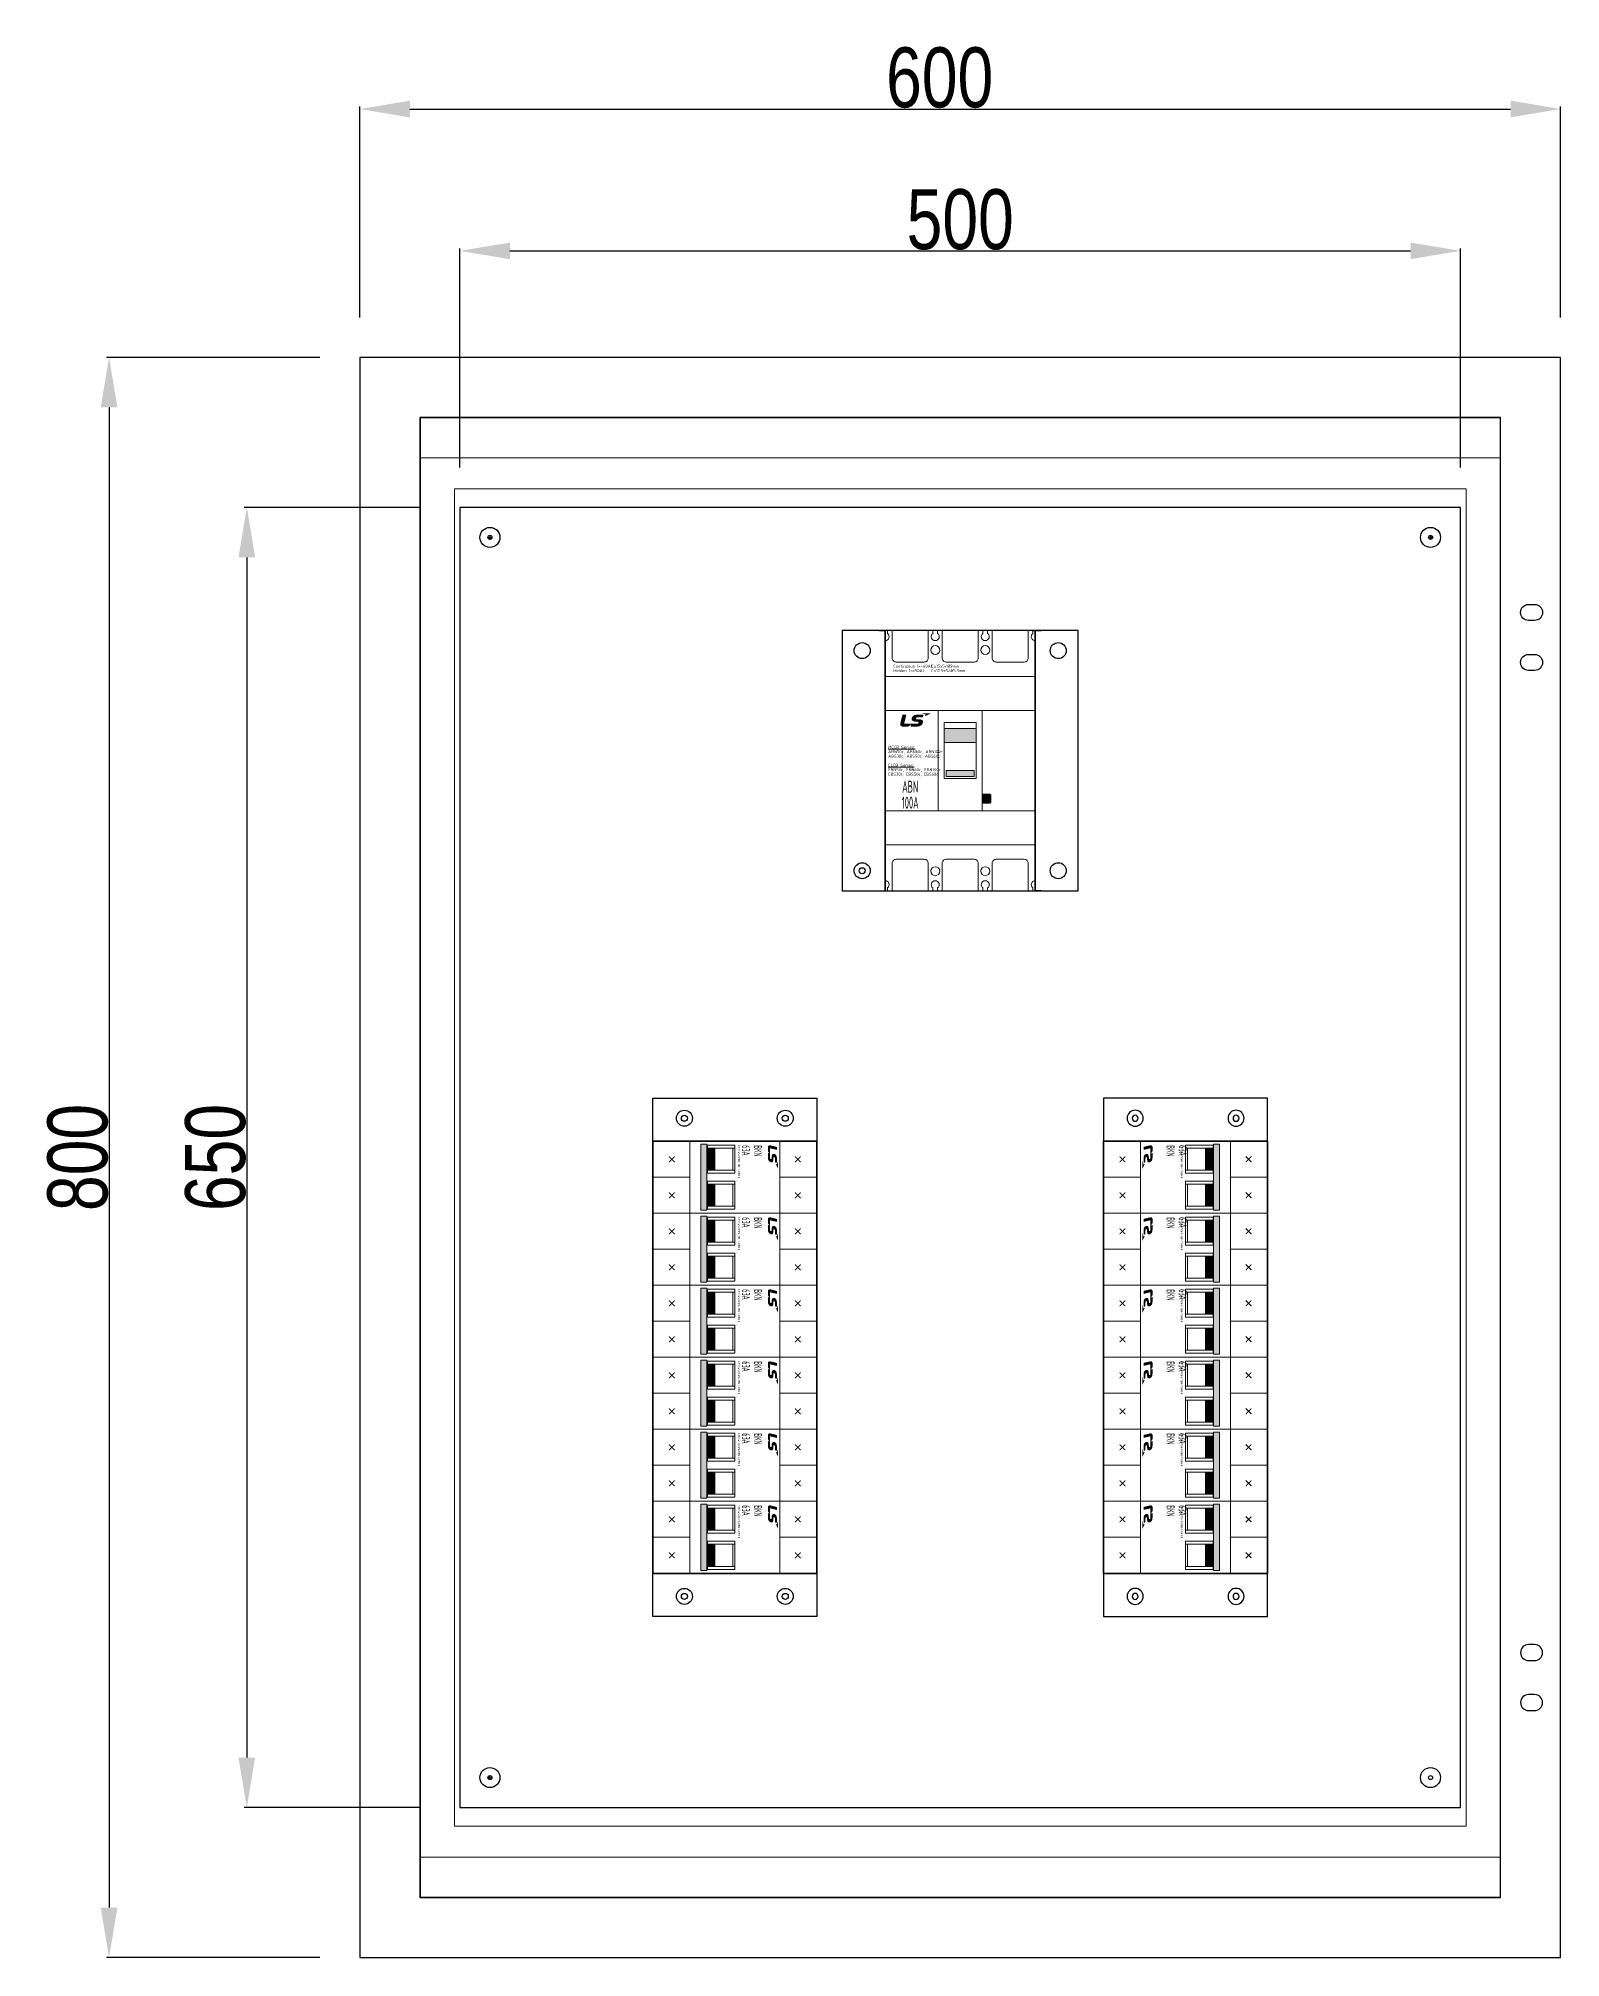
# Model space of a CAD drawing. Header units: inches. Extents: x 21 to 136330, y 8 to 58290.
# Drawn here: x 115717 to 116478, y 24702 to 25662 of the extents above; entities that cross this region are included whole.
import ezdxf
from ezdxf.enums import TextEntityAlignment as Align

# ---------------------------------------------------------------- set-up
doc = ezdxf.new("R2010")
doc.units = ezdxf.units.IN
doc.header["$MEASUREMENT"] = 0
doc.linetypes.add('CENTER', pattern=[50.8, 31.75, -6.35, 6.35, -6.35])
doc.layers.add('@.0.DM. KÍCH THƯỚC', color=8, linetype='Continuous', transparency=0.2)
doc.layers.add('@.0.DM. KÍCH THƯỚC @ 1', color=8, linetype='Continuous', transparency=0.2)
for name, color, linetype in [('@.0.DM. NÉT CHÍNH', 7, 'Continuous'), ('@.DM. NÉT CẮT', 2, 'Continuous'), ('@.DM. NÉT TRỤC', 1, 'CENTER')]:
    doc.layers.add(name, color=color, linetype=linetype)
doc.layers.add('@.0.DM. NÉT KHUẤT', color=199, linetype='Continuous', lineweight=5, transparency=0.2)
doc.layers.add('hw_Text', color=7, linetype='Continuous', lineweight=13)
doc.styles.add('roman', font='roman.shx', dxfattribs={"width": 0.8})
doc.styles.add('WD_IEC', font='isocp2.shx')
doc.dimstyles.new('Kích thước Duy Mạnh', dxfattribs={"dimtxt": 30, "dimasz": 25, "dimexe": 1.25, "dimexo": 20, "dimtad": 1, "dimdec": 1, "dimtxsty": 'roman', "dimcen": 2.5, "dimclrd": 8, "dimclre": 8, "dimclrt": 2, "dimadec": 0, "dimazin": 0, "dimtfac": 1, "dimtdec": 1, "dimtix": 1, "dimtmove": 0, "dimatfit": 3, "dimfxl": 1, "dimtfillclr": 1, "dimarcsym": 0})

# ---------------------------------------------------------------- blocks, each defined once
blk = doc.blocks.new('*D1784')
at = {"layer": '@.0.DM. KÍCH THƯỚC', "color": 8, "lineweight": -2, "transparency": 16777216}
for p, q in [((115877.76, 25522.16), (115877.76, 25627.56)), ((116477.76, 25522.16), (116477.76, 25627.56))]:
    blk.add_line(p, q, dxfattribs=at)
at = {"layer": '@.0.DM. KÍCH THƯỚC', "lineweight": -2, "transparency": 16777216}
blk.add_line((115902.76, 25626.31), (116452.76, 25626.31), dxfattribs=at)
at = {"layer": '@.0.DM. KÍCH THƯỚC', "transparency": 16777216}
for points in [[(115902.76, 25630.48), (115902.76, 25622.14), (115877.76, 25626.31)], [(116452.76, 25630.48), (116452.76, 25622.14), (116477.76, 25626.31)]]:
    blk.add_solid(points, dxfattribs=at)
at = {"layer": 'Defpoints', "color": 0, "transparency": 16777216}
for p in [(116477.76, 25626.31), (115877.76, 25502.16), (116477.76, 25502.16)]:
    blk.add_point(p, dxfattribs=at)
at = {"layer": '@.0.DM. KÍCH THƯỚC', "color": 2, "transparency": 16777216, "insert": (116167.49, 25641.93), "char_height": 30, "attachment_point": 5, "style": 'roman'}
blk.add_mtext('600', dxfattribs=at)
blk = doc.blocks.new('*D1785')
at = {"layer": '@.0.DM. KÍCH THƯỚC', "color": 8, "lineweight": -2, "transparency": 16777216}
for p, q in [((115857.76, 25502.16), (115751.2, 25502.16)), ((115857.76, 24702.16), (115751.2, 24702.16))]:
    blk.add_line(p, q, dxfattribs=at)
at = {"layer": '@.0.DM. KÍCH THƯỚC', "lineweight": -2, "transparency": 16777216}
blk.add_line((115752.45, 25477.16), (115752.45, 24727.16), dxfattribs=at)
at = {"layer": '@.0.DM. KÍCH THƯỚC', "transparency": 16777216}
for points in [[(115748.28, 25477.16), (115756.61, 25477.16), (115752.45, 25502.16)], [(115748.28, 24727.16), (115756.61, 24727.16), (115752.45, 24702.16)]]:
    blk.add_solid(points, dxfattribs=at)
at = {"layer": 'Defpoints', "color": 0, "transparency": 16777216}
for p in [(115877.76, 25502.16), (115752.45, 24702.16), (115877.76, 24702.16)]:
    blk.add_point(p, dxfattribs=at)
at = {"layer": '@.0.DM. KÍCH THƯỚC', "color": 2, "transparency": 16777216, "insert": (115736.82, 25102.16), "char_height": 30, "attachment_point": 5, "rotation": 90, "style": 'roman'}
blk.add_mtext('800', dxfattribs=at)
blk = doc.blocks.new('khoét khoá ngoài 2')
at = {"layer": '@.DM. NÉT CẮT'}
for points in [[(1.5, 4), (-1.5, 4, 1), (-1.5, -4), (1.5, -4, 1)], [(1.5, -21), (-1.5, -21, 1), (-1.5, -29), (1.5, -29, 1)]]:
    blk.add_lwpolyline(points, format="xyb", close=True, dxfattribs=at)
blk = doc.blocks.new('*D1812')
at = {"layer": '@.0.DM. KÍCH THƯỚC', "color": 8, "lineweight": -2, "transparency": 16777216}
for p, q in [((115927.76, 25447.16), (115927.76, 25556.64)), ((116427.76, 25447.16), (116427.76, 25556.64))]:
    blk.add_line(p, q, dxfattribs=at)
at = {"layer": '@.0.DM. KÍCH THƯỚC', "lineweight": -2, "transparency": 16777216}
blk.add_line((115952.76, 25555.39), (116402.76, 25555.39), dxfattribs=at)
at = {"layer": '@.0.DM. KÍCH THƯỚC', "transparency": 16777216}
for points in [[(115952.76, 25559.55), (115952.76, 25551.22), (115927.76, 25555.39)], [(116402.76, 25559.55), (116402.76, 25551.22), (116427.76, 25555.39)]]:
    blk.add_solid(points, dxfattribs=at)
at = {"layer": 'Defpoints', "color": 0, "transparency": 16777216}
for p in [(116427.76, 25555.39), (115927.76, 25427.16), (116427.76, 25427.16)]:
    blk.add_point(p, dxfattribs=at)
at = {"layer": '@.0.DM. KÍCH THƯỚC', "color": 2, "transparency": 16777216, "insert": (116177.76, 25571.01), "char_height": 30, "attachment_point": 5, "style": 'roman'}
blk.add_mtext('500', dxfattribs=at)
blk = doc.blocks.new('*D1813')
at = {"layer": '@.0.DM. KÍCH THƯỚC', "color": 8, "lineweight": -2, "transparency": 16777216}
for p, q in [((115907.76, 25427.16), (115820.03, 25427.16)), ((115907.76, 24777.16), (115820.03, 24777.16))]:
    blk.add_line(p, q, dxfattribs=at)
at = {"layer": '@.0.DM. KÍCH THƯỚC', "lineweight": -2, "transparency": 16777216}
blk.add_line((115821.28, 25402.16), (115821.28, 24802.16), dxfattribs=at)
at = {"layer": '@.0.DM. KÍCH THƯỚC', "transparency": 16777216}
for points in [[(115817.11, 25402.16), (115825.44, 25402.16), (115821.28, 25427.16)], [(115817.11, 24802.16), (115825.44, 24802.16), (115821.28, 24777.16)]]:
    blk.add_solid(points, dxfattribs=at)
at = {"layer": 'Defpoints', "color": 0, "transparency": 16777216}
for p in [(115927.76, 25427.16), (115821.28, 24777.16), (115927.76, 24777.16)]:
    blk.add_point(p, dxfattribs=at)
at = {"layer": '@.0.DM. KÍCH THƯỚC', "color": 2, "transparency": 16777216, "insert": (115805.65, 25102.16), "char_height": 30, "attachment_point": 5, "rotation": 90, "style": 'roman'}
blk.add_mtext('650', dxfattribs=at)
blk = doc.blocks.new('*U1677')
h = blk.add_hatch(color=152)
edge = h.paths.add_edge_path()
edge.add_spline(control_points=[(8.564, 2.4685), (8.9563, 2.4685), (9.1808, 2.3695), (9.1808, 2.1071), (9.1808, 1.9364), (9.0647, 1.7112), (8.9598, 1.6289), (8.7187, 1.4434), (8.5071, 1.4239), (7.3804, 1.4239), (7.3804, 1.4239), (1.9845, 1.4239), (1.9845, 1.4239), (1.9845, 1.4239), (3.0765, 6), (3.0765, 6), (3.0765, 6), (1.2699, 6), (1.2699, 6), (1.1455, 6), (1.099, 5.9656), (1.0613, 5.8181), (1.0613, 5.8181), (0.0442, 1.6058), (0.0442, 1.6058), (-0.1471, 0.7691), (0.2857, 0), (1.2486, 0), (2.2111, 0), (2.7619, 0), (3.5799, 0), (4.1541, 0), (4.8861, 0.4936), (5.2879, 1.0618), (5.3385, 1.1329), (5.4271, 1.146), (5.3916, 0.9943), (5.3208, 0.6944), (5.236, 0.3324), (5.2144, 0.2429), (5.1738, 0.067), (5.266, 0), (5.3495, 0), (5.3495, 0), (7.4326, 0), (8.0953, 0), (10.4251, 0), (11.3139, 1.1151), (11.4147, 2.4436), (11.4656, 3.1179), (10.9845, 3.6322), (9.6483, 3.6322), (9.6483, 3.6322), (8.9865, 3.6322), (8.6221, 3.6322), (8.2547, 3.6322), (7.8802, 3.7638), (7.8802, 4.0914), (7.8802, 4.4268), (8.308, 4.7296), (8.8585, 4.7296), (8.8585, 4.7296), (11.3596, 4.7296), (11.3596, 4.7296), (11.3596, 4.7296), (11.5587, 5.5206), (11.6019, 5.7037), (11.6558, 5.9342), (11.5877, 6), (11.4182, 6), (11.4182, 6), (8.3288, 6), (8.3288, 6), (6.5328, 6), (5.7269, 4.8013), (5.7269, 3.9445), (5.7269, 3.0871), (6.4178, 2.4697), (8.1984, 2.4697), (8.1984, 2.4697), (8.564, 2.4685), (8.564, 2.4685)], knot_values=[0, 0, 0, 0, 1, 1, 1, 2, 2, 2, 3, 3, 3, 4, 4, 4, 5, 5, 5, 6, 6, 6, 7, 7, 7, 8, 8, 8, 9, 9, 9, 10, 10, 10, 11, 11, 11, 12, 12, 12, 13, 13, 13, 14, 14, 14, 15, 15, 15, 16, 16, 16, 17, 17, 17, 18, 18, 18, 19, 19, 19, 20, 20, 20, 21, 21, 21, 22, 22, 22, 23, 23, 23, 24, 24, 24, 25, 25, 25, 26, 26, 26, 27, 27, 27, 27], degree=3, periodic=0)
h = blk.add_hatch(color=10)
edge = h.paths.add_edge_path()
edge.add_spline(control_points=[(10.5597, 6.7227), (10.5597, 6.7227), (15.5292, 6.7227), (15.5292, 6.7227), (15.5292, 6.7227), (12.5227, 5.194), (12.5227, 5.194), (12.5227, 5.194), (12.6282, 5.6846), (12.6608, 5.831), (12.6957, 5.9856), (12.6412, 6.0887), (12.451, 6.1474), (12.2549, 6.2072), (10.5597, 6.7227), (10.5597, 6.7227)], knot_values=[0, 0, 0, 0, 1, 1, 1, 2, 2, 2, 3, 3, 3, 4, 4, 4, 5, 5, 5, 5], degree=3, periodic=0)
at = {"layer": 'Defpoints', "color": 2, "linetype": 'ByBlock', "lineweight": 9}
blk.add_line((5.7544, 3), (5.7544, 3), dxfattribs=at)
blk = doc.blocks.new('*U1706')
at = {"linetype": 'ByBlock', "lineweight": 9}
for color, points in [(254, [(29.5, 16), (29.5, 9), (45.5, 9), (45.5, 16)]), (20, [(30.5, -8), (44.5, -8), (44.5, -5), (30.5, -5)]), (20, [(48.6, -21.2, 0.414214), (48.9, -21.5), (52.1, -21.5, 0.414214), (53.1, -20.5), (53.1, -17.5, 0.414214), (52.1, -16.5), (48.9, -16.5, 0.414214), (48.6, -16.8)])]:
    blk.add_hatch(color=color, dxfattribs=at).paths.add_polyline_path(points)
at = {"linetype": 'ByBlock', "lineweight": 9, "ltscale": 10}
for p, q in [((0, -42), (0, 42)), ((0, 42), (0, -42)), ((0, -25), (0, 25)), ((0, 25), (0, -25))]:
    blk.add_line(p, q, dxfattribs=at)
at = {"linetype": 'ByBlock', "lineweight": 18, "ltscale": 10}
blk.add_lwpolyline([(3.5, 65), (3.5, 51.3, 0.414214), (5.5, 49.3), (19.5, 49.3, 0.414214), (21.5, 51.3), (21.5, 65), (23.85, 65), (23.85, 63.64, 3.162006), (26.15, 63.64), (26.15, 65), (28.5, 65), (28.5, 51.3, 0.414214), (30.5, 49.3), (44.5, 49.3, 0.414214), (46.5, 51.3), (46.5, 65), (48.85, 65), (48.85, 63.64, 3.162006), (51.15, 63.64), (51.15, 65), (53.5, 65), (53.5, 51.3, 0.414214), (55.5, 49.3), (69.5, 49.3, 0.414214), (71.5, 51.3), (71.5, 65), (73.8, 65), (73.8, 63.6, 0.720759), (75, 60), (75, -60, 0.720759), (73.8, -63.6), (73.8, -65), (71.5, -65), (71.5, -51.3, 0.414214), (69.5, -49.3), (55.5, -49.3, 0.414214), (53.5, -51.3), (53.5, -65), (51.15, -65), (51.15, -63.64, 3.162006), (48.85, -63.64), (48.85, -65), (46.5, -65), (46.5, -51.3, 0.414214), (44.5, -49.3), (30.5, -49.3, 0.414214), (28.5, -51.3), (28.5, -65), (26.15, -65), (26.15, -63.64, 3.162006), (23.85, -63.64), (23.85, -65), (21.5, -65), (21.5, -51.3, 0.414214), (19.5, -49.3), (5.5, -49.3, 0.414214), (3.5, -51.3), (3.5, -65), (1.2, -65), (1.2, -63.6, 0.720759), (0, -60), (0, 60, 0.720759), (1.2, 63.6), (1.2, 65)], format="xyb", close=True, dxfattribs=at)
at = {"color": 0, "linetype": 'ByBlock', "lineweight": 9}
for points in [[(0, 42), (75, 42), (75, -42), (0, -42)], [(0, 25), (75, 25), (75, -25), (0, -25)], [(26.5, 25), (48.5, 25), (48.5, -25), (26.5, -25)], [(29.5, -9), (45.5, -9), (45.5, 19), (29.5, 19)], [(29.5, 9), (45.5, 9), (45.5, 16), (29.5, 16)], [(30.5, -5), (44.5, -5), (44.5, -8), (30.5, -8)]]:
    blk.add_lwpolyline(points, close=True, dxfattribs=at)
at = {"color": 112, "linetype": 'ByBlock', "lineweight": 9}
for centre in [(25, 55.25), (50, 55.25), (25, -55.25), (50, -55.25)]:
    blk.add_circle(centre, 2.25, dxfattribs=at)
at = {"color": 0, "linetype": 'ByBlock', "lineweight": 9}
blk.add_blockref('*U1677', (7.5, 17), dxfattribs=at)
at = {"layer": 'Defpoints', "color": 8, "linetype": 'ByBlock', "lineweight": 9, "style": 'WD_IEC'}
for s, p in [('Continuous (>=60A):', (4, 47.25)), ('Cu15x5/%%C9mm', (23, 47.25)), ('Hidden (<=50A):', (4, 45)), ('Cu12.5x5/%%C5.5mm', (23, 45)), ('%%UMCCB Series:', (1.5, 6.75)), ('ABN50c, ABN60c, ABN100c', (1.5, 4.5)), ('ABS30c, ABS50c, ABS60c', (1.5, 2.25)), ('%%UELCB Series:', (1.5, -2.25)), ('EBN50c, EBN60c, EBN100c', (1.5, -4.5)), ('EBS30c, EBS50c, EBS60c', (1.5, -6.75))]:
    blk.add_text(s, height=1.5, dxfattribs=at).set_placement(p, align=Align.MIDDLE_LEFT)
at = {"layer": 'hw_Text', "style": 'WD_IEC', "width": 0.5, "flags": 12}
blk.add_attdef('TYPE', text='', height=6, dxfattribs=at).set_placement((12.5, -13), align=Align.MIDDLE_CENTER)
at = {"layer": 'hw_Text', "color": 1, "style": 'WD_IEC', "width": 0.5, "flags": 12}
blk.add_attdef('RATE', text='', height=6, dxfattribs=at).set_placement((12.5, -21), align=Align.MIDDLE_CENTER)
blk = doc.blocks.new('*U1675')
at = {"color": 20, "linetype": 'ByBlock', "lineweight": 9, "const_width": 0.5}
for points in [[(-1.41, 1.41), (1.41, -1.41)], [(-1.41, -1.41), (1.41, 1.41)]]:
    blk.add_lwpolyline(points, dxfattribs=at)
blk = doc.blocks.new('Logo LS')
h = blk.add_hatch(color=152)
edge = h.paths.add_edge_path()
edge.add_spline(control_points=[(8.564, 2.4685), (8.9563, 2.4685), (9.1808, 2.3695), (9.1808, 2.1071), (9.1808, 1.9364), (9.0647, 1.7112), (8.9598, 1.6289), (8.7187, 1.4434), (8.5071, 1.4239), (7.3804, 1.4239), (7.3804, 1.4239), (1.9845, 1.4239), (1.9845, 1.4239), (1.9845, 1.4239), (3.0765, 6), (3.0765, 6), (3.0765, 6), (1.2699, 6), (1.2699, 6), (1.1455, 6), (1.099, 5.9656), (1.0613, 5.8181), (1.0613, 5.8181), (0.0442, 1.6058), (0.0442, 1.6058), (-0.1471, 0.7691), (0.2857, 0), (1.2486, 0), (2.2111, 0), (2.7619, 0), (3.5799, 0), (4.1541, 0), (4.8861, 0.4936), (5.2879, 1.0618), (5.3385, 1.1329), (5.4271, 1.146), (5.3916, 0.9943), (5.3208, 0.6944), (5.236, 0.3324), (5.2144, 0.2429), (5.1738, 0.067), (5.266, 0), (5.3495, 0), (5.3495, 0), (7.4326, 0), (8.0953, 0), (10.4251, 0), (11.3139, 1.1151), (11.4147, 2.4436), (11.4656, 3.1179), (10.9845, 3.6322), (9.6483, 3.6322), (9.6483, 3.6322), (8.9865, 3.6322), (8.6221, 3.6322), (8.2547, 3.6322), (7.8802, 3.7638), (7.8802, 4.0914), (7.8802, 4.4268), (8.308, 4.7296), (8.8585, 4.7296), (8.8585, 4.7296), (11.3596, 4.7296), (11.3596, 4.7296), (11.3596, 4.7296), (11.5587, 5.5206), (11.6019, 5.7037), (11.6558, 5.9342), (11.5877, 6), (11.4182, 6), (11.4182, 6), (8.3288, 6), (8.3288, 6), (6.5328, 6), (5.7269, 4.8013), (5.7269, 3.9445), (5.7269, 3.0871), (6.4178, 2.4697), (8.1984, 2.4697), (8.1984, 2.4697), (8.564, 2.4685), (8.564, 2.4685)], knot_values=[0, 0, 0, 0, 1, 1, 1, 2, 2, 2, 3, 3, 3, 4, 4, 4, 5, 5, 5, 6, 6, 6, 7, 7, 7, 8, 8, 8, 9, 9, 9, 10, 10, 10, 11, 11, 11, 12, 12, 12, 13, 13, 13, 14, 14, 14, 15, 15, 15, 16, 16, 16, 17, 17, 17, 18, 18, 18, 19, 19, 19, 20, 20, 20, 21, 21, 21, 22, 22, 22, 23, 23, 23, 24, 24, 24, 25, 25, 25, 26, 26, 26, 27, 27, 27, 27], degree=3, periodic=0)
h = blk.add_hatch(color=10)
edge = h.paths.add_edge_path()
edge.add_spline(control_points=[(10.5597, 6.7227), (10.5597, 6.7227), (15.5292, 6.7227), (15.5292, 6.7227), (15.5292, 6.7227), (12.5227, 5.194), (12.5227, 5.194), (12.5227, 5.194), (12.6282, 5.6846), (12.6608, 5.831), (12.6957, 5.9856), (12.6412, 6.0887), (12.451, 6.1474), (12.2549, 6.2072), (10.5597, 6.7227), (10.5597, 6.7227)], knot_values=[0, 0, 0, 0, 1, 1, 1, 2, 2, 2, 3, 3, 3, 4, 4, 4, 5, 5, 5, 5], degree=3, periodic=0)
at = {"layer": 'Defpoints', "color": 2, "linetype": 'ByBlock', "lineweight": 9}
blk.add_line((5.7544, 3), (5.7544, 3), dxfattribs=at)
blk = doc.blocks.new('*U28')
at = {"linetype": 'ByBlock', "lineweight": 9}
h = blk.add_hatch(color=253, dxfattribs=at)
h.dxf.hatch_style = 1
h.paths.add_polyline_path([(34.5, -17), (34.5, -14), (1.5, -14), (1.5, -17)])
h = blk.add_hatch(color=254, dxfattribs=at)
h.dxf.hatch_style = 1
h.paths.add_polyline_path([(14.25, -14), (14.25, -10), (3.75, -10), (3.75, -14)])
h = blk.add_hatch(color=254, dxfattribs=at)
h.dxf.hatch_style = 1
h.paths.add_polyline_path([(32.25, -14), (32.25, -10), (21.75, -10), (21.75, -14)])
at = {"color": 0, "linetype": 'ByBlock', "lineweight": 9}
for p, q in [((18, 22.5), (18, 41)), ((18, -22.5), (18, -41))]:
    blk.add_line(p, q, dxfattribs=at)
at = {"color": 0, "linetype": 'ByBlock', "lineweight": 18}
for points in [[(0, -41), (36, -41), (36, 41), (0, 41)], [(0, -22.5), (36, -22.5), (36, 22.5), (0, 22.5)]]:
    blk.add_lwpolyline(points, close=True, dxfattribs=at)
at = {"color": 0, "linetype": 'ByBlock', "lineweight": 9}
for points in [[(14.5, -1), (14.5, 0), (3.5, 0), (3.5, -1), (3.5, 0), (2, 0), (2, -13.75), (3.5, -13.75), (3.5, -1), (14.5, -1), (14.5, -13.75), (16, -13.75), (16, 0), (14.5, 0)], [(32.5, -1), (32.5, 0), (21.5, 0), (21.5, -1), (21.5, 0), (20, 0), (20, -13.75), (21.5, -13.75), (21.5, -1), (32.5, -1), (32.5, -13.75), (34, -13.75), (34, 0), (32.5, 0)], [(1.5, -14), (34.5, -14), (34.5, -17), (1.5, -17)], [(3.75, -10), (14.25, -10), (14.25, -14), (3.75, -14)], [(21.75, -10), (32.25, -10), (32.25, -14), (21.75, -14)]]:
    blk.add_lwpolyline(points, close=True, dxfattribs=at)
for p in [(9, 31.5), (27, 31.5)]:
    blk.add_blockref('*U1675', p, dxfattribs=at)
at = {"color": 0, "linetype": 'ByBlock', "lineweight": -2, "xscale": 0.75, "yscale": 0.75, "zscale": 0.75}
blk.add_blockref('Logo LS', (2, 16.5), dxfattribs=at)
at = {"color": 0, "linetype": 'ByBlock', "lineweight": 9, "xscale": -1, "rotation": 180}
for p in [(9, -31.5), (27, -31.5)]:
    blk.add_blockref('*U1675', p, dxfattribs=at)
at = {"layer": 'Defpoints', "color": 8, "style": 'WD_IEC', "width": 0.75}
blk.add_text('MCB Series:BKN; BKN-c; BKN-b', height=1, dxfattribs=at).set_placement((2, 1.5))
at = {"layer": 'hw_Text', "style": 'WD_IEC', "width": 0.5, "flags": 12}
blk.add_attdef('TYPE', (2, 9.5), '', height=4, dxfattribs=at)
at = {"layer": 'hw_Text', "color": 1, "style": 'WD_IEC', "width": 0.5, "flags": 12}
blk.add_attdef('RATE', (2, 3.5), '', height=4, dxfattribs=at)
blk = doc.blocks.new('*U1703')
for centre in [(15.8035, 227.5), (66.1965, 227.5), (15.8035, -11.5), (66.1965, -11.5)]:
    blk.add_circle(centre, 1.5)
at = {"layer": '@.0.DM. NÉT CHÍNH'}
for points in [[(0, 216), (0, 237.5), (82, 237.5), (82, 216)], [(82, 0), (82, -21.5), (0, -21.5), (0, 0)]]:
    blk.add_lwpolyline(points, dxfattribs=at)
for points in [[(82, 216), (0, 216), (0, 0), (82, 0)], [(82, 0), (0, 0), (0, 216), (82, 216)]]:
    blk.add_lwpolyline(points, close=True, dxfattribs=at)
for centre in [(15.8035, 227.5), (66.1965, 227.5), (15.8035, -11.5), (66.1965, -11.5)]:
    blk.add_circle(centre, 4, dxfattribs=at)
blk = doc.blocks.new('*U1700')
for centre in [(15.8035, 227.5), (66.1965, 227.5), (15.8035, -11.5), (66.1965, -11.5)]:
    blk.add_circle(centre, 1.5)
at = {"layer": '@.0.DM. NÉT CHÍNH'}
for points in [[(0, 216), (0, 237.5), (82, 237.5), (82, 216)], [(82, 0), (82, -21.5), (0, -21.5), (0, 0)]]:
    blk.add_lwpolyline(points, dxfattribs=at)
for points in [[(82, 216), (0, 216), (0, 0), (82, 0)], [(82, 0), (0, 0), (0, 216), (82, 216)]]:
    blk.add_lwpolyline(points, close=True, dxfattribs=at)
for centre in [(15.8035, 227.5), (66.1965, 227.5), (15.8035, -11.5), (66.1965, -11.5)]:
    blk.add_circle(centre, 4, dxfattribs=at)
blk = doc.blocks.new('*U1701')
blk.add_circle((-11.5, 10), 1.5)
at = {"layer": '@.0.DM. NÉT CHÍNH'}
for p, q in [((-3, 130), (-21.5, 130)), ((-21.5, 130), (-21.5, 0)), ((-3, 130), (0, 130)), ((0, 0), (0, 130)), ((1.5, 130), (0, 130)), ((73.5, 130), (1.5, 130)), ((73.5, 130), (75, 130)), ((75, 130), (75, 0)), ((75, 130), (78, 130)), ((96.5, 130), (78, 130)), ((96.5, 0), (96.5, 130)), ((-21.5, 0), (-3, 0)), ((1.5, 0), (73.5, 0)), ((73.5, 0), (75, 0)), ((78, 0), (75, 0)), ((78, 0), (96.5, 0))]:
    blk.add_line(p, q, dxfattribs=at)
at = {"layer": '@.0.DM. NÉT CHÍNH', "color": 8}
for p, q in [((0, 130), (0, 0)), ((75, 0), (75, 130))]:
    blk.add_line(p, q, dxfattribs=at)
at = {"layer": '@.0.DM. NÉT CHÍNH'}
for points in [[(96.5, 0), (96.5, 130), (-21.5, 130), (-21.5, 0)], [(75, 0), (75, 130), (0, 130), (0, 0)]]:
    blk.add_lwpolyline(points, close=True, dxfattribs=at)
for centre in [(-11.5, 120), (86.5, 120), (-11.5, 10), (86.5, 10)]:
    blk.add_circle(centre, 4, dxfattribs=at)

msp = doc.modelspace()

# ---------------------------------------------------------------- linework, layer by layer
at = {"layer": '@.0.DM. NÉT CHÍNH'}
for points in [[(115877.7619, 24702.1553), (116477.7619, 24702.1553), (116477.7619, 25502.1553), (115877.7619, 25502.1553)], [(115907.7619, 24732.1553), (116447.7619, 24732.1553), (116447.7619, 25472.1553), (115907.7619, 25472.1553)]]:
    msp.add_lwpolyline(points, close=True, dxfattribs=at)
at = {"layer": '@.0.DM. NÉT CHÍNH', "color": 4}
msp.add_lwpolyline([(115927.7619, 24777.1553), (116427.7619, 24777.1553), (116427.7619, 25427.1553), (115927.7619, 25427.1553)], close=True, dxfattribs=at)
at = {"layer": '@.0.DM. NÉT KHUẤT', "color": 6}
for points in [[(115908.0119, 24732.4053), (116447.5119, 24732.4053), (116447.5119, 25471.9053), (115908.0119, 25471.9053)], [(115908.0119, 24752.4053), (116447.5119, 24752.4053), (116447.5119, 25451.9053), (115908.0119, 25451.9053)], [(115925.0119, 24767.9053), (116430.5119, 24767.9053), (116430.5119, 25436.4053), (115925.0119, 25436.4053)]]:
    msp.add_lwpolyline(points, close=True, dxfattribs=at)
at = {"layer": '@.DM. NÉT CẮT'}
for centre, radius in [((115942.7619, 25412.1553), 5), ((116412.7619, 25412.1553), 5), ((115942.7619, 25412.1553), 1), ((116412.7619, 25412.1553), 1), ((115942.7619, 24792.1553), 5), ((115942.7619, 24792.1553), 1), ((116412.7619, 24792.1553), 5), ((116412.7619, 24792.1553), 1)]:
    msp.add_circle(centre, radius, dxfattribs=at)
at = {"layer": '@.DM. NÉT TRỤC'}
for p, q in [((115941.7619, 25412.1553), (115943.7619, 25412.1553)), ((115942.7619, 25413.1553), (115942.7619, 25411.1553)), ((116413.7619, 25412.1553), (116411.7619, 25412.1553)), ((116412.7619, 25413.1553), (116412.7619, 25411.1553)), ((115942.7619, 24791.1553), (115942.7619, 24793.1553)), ((115941.7619, 24792.1553), (115943.7619, 24792.1553))]:
    msp.add_line(p, q, dxfattribs=at)

# ---------------------------------------------------------------- block references
msp.add_blockref('*U1706', (116140.2619, 25300.5382)).add_auto_attribs({'TYPE': 'ABN', 'RATE': '100A'})
at = {"rotation": 270}
for p in [(116065.1467, 25110.2645), (116065.1467, 25074.2645), (116065.1467, 25038.2645), (116065.1467, 25002.2645), (116065.1467, 24966.2645), (116065.1467, 24930.2645)]:
    msp.add_blockref('*U28', p, dxfattribs=at).add_auto_attribs({'TYPE': 'BKN', 'RATE': '63A'})
ref = msp.add_blockref('*U28', (116290.3771, 25110.2645), dxfattribs=dict(xscale=-1, rotation=90))
ref.add_attrib('TYPE', 'BKN', (116280.8771, 25108.2645), dxfattribs={"layer": 'hw_Text', "height": 4, "rotation": 270, "style": 'WD_IEC', "width": 0.5, "flags": 12})
ref.add_attrib('RATE', '63A', (116286.8771, 25108.2645), dxfattribs={"layer": 'hw_Text', "color": 1, "height": 4, "rotation": 270, "style": 'WD_IEC', "width": 0.5, "flags": 12})
ref = msp.add_blockref('*U28', (116290.3771, 25074.2645), dxfattribs=dict(xscale=-1, rotation=90))
ref.add_attrib('TYPE', 'BKN', (116280.8771, 25072.2645), dxfattribs={"layer": 'hw_Text', "height": 4, "rotation": 270, "style": 'WD_IEC', "width": 0.5, "flags": 12})
ref.add_attrib('RATE', '63A', (116286.8771, 25072.2645), dxfattribs={"layer": 'hw_Text', "color": 1, "height": 4, "rotation": 270, "style": 'WD_IEC', "width": 0.5, "flags": 12})
ref = msp.add_blockref('*U28', (116290.3771, 25038.2645), dxfattribs=dict(xscale=-1, rotation=90))
ref.add_attrib('TYPE', 'BKN', (116280.8771, 25036.2645), dxfattribs={"layer": 'hw_Text', "height": 4, "rotation": 270, "style": 'WD_IEC', "width": 0.5, "flags": 12})
ref.add_attrib('RATE', '63A', (116286.8771, 25036.2645), dxfattribs={"layer": 'hw_Text', "color": 1, "height": 4, "rotation": 270, "style": 'WD_IEC', "width": 0.5, "flags": 12})
ref = msp.add_blockref('*U28', (116290.3771, 25002.2645), dxfattribs=dict(xscale=-1, rotation=90))
ref.add_attrib('TYPE', 'BKN', (116280.8771, 25000.2645), dxfattribs={"layer": 'hw_Text', "height": 4, "rotation": 270, "style": 'WD_IEC', "width": 0.5, "flags": 12})
ref.add_attrib('RATE', '63A', (116286.8771, 25000.2645), dxfattribs={"layer": 'hw_Text', "color": 1, "height": 4, "rotation": 270, "style": 'WD_IEC', "width": 0.5, "flags": 12})
ref = msp.add_blockref('*U28', (116290.3771, 24966.2645), dxfattribs=dict(xscale=-1, rotation=90))
ref.add_attrib('TYPE', 'BKN', (116280.8771, 24964.2645), dxfattribs={"layer": 'hw_Text', "height": 4, "rotation": 270, "style": 'WD_IEC', "width": 0.5, "flags": 12})
ref.add_attrib('RATE', '63A', (116286.8771, 24964.2645), dxfattribs={"layer": 'hw_Text', "color": 1, "height": 4, "rotation": 270, "style": 'WD_IEC', "width": 0.5, "flags": 12})
ref = msp.add_blockref('*U28', (116290.3771, 24930.2645), dxfattribs=dict(xscale=-1, rotation=90))
ref.add_attrib('TYPE', 'BKN', (116280.8771, 24928.2645), dxfattribs={"layer": 'hw_Text', "height": 4, "rotation": 270, "style": 'WD_IEC', "width": 0.5, "flags": 12})
ref.add_attrib('RATE', '63A', (116286.8771, 24928.2645), dxfattribs={"layer": 'hw_Text', "color": 1, "height": 4, "rotation": 270, "style": 'WD_IEC', "width": 0.5, "flags": 12})
at = {"layer": '@.0.DM. NÉT CHÍNH'}
for name, p in [('*U1701', (116140.2619, 25235.5382)), ('*U1703', (116024.1467, 24894.2645)), ('khoét khoá ngoài 2', (116463.2619, 24854.6553))]:
    msp.add_blockref(name, p, dxfattribs=at)
at = {"layer": '@.0.DM. NÉT CHÍNH', "xscale": -1}
msp.add_blockref('*U1700', (116331.3771, 24894.2645), dxfattribs=at)
at = {"layer": '@.DM. NÉT CẮT', "xscale": -1, "rotation": 180}
msp.add_blockref('khoét khoá ngoài 2', (116463.2619, 25349.6553), dxfattribs=at)

# ---------------------------------------------------------------- dimensions: what is measured, and where the dimension line sits
at = {"layer": '@.0.DM. KÍCH THƯỚC @ 1'}
dim = msp.add_linear_dim(base=(116477.7619, 25626.3097), p1=(115877.7619, 25502.1553), p2=(116477.7619, 25502.1553), dimstyle='Kích thước Duy Mạnh', override={"dimscale": 1, "dimdec": 0, "dimclrd": 256, "dimtdec": 0, "dimtix": 1, "dimtofl": 1, "dimtmove": 0, "dimatfit": 3}, dxfattribs=at)
dim.commit()
dim.dimension.update_dxf_attribs({"geometry": '*D1784', "text_midpoint": (116167.4909, 25626.3097), "dimtype": 128})
dim = msp.add_linear_dim(base=(116427.7619, 25555.3876), p1=(115927.7619, 25427.1553), p2=(116427.7619, 25427.1553), dimstyle='Kích thước Duy Mạnh', override={"dimscale": 1, "dimdec": 0, "dimclrd": 256, "dimtdec": 0, "dimtix": 1, "dimtofl": 1, "dimtmove": 0, "dimatfit": 3}, dxfattribs=at)
dim.commit()
dim.dimension.update_dxf_attribs({"geometry": '*D1812', "text_midpoint": (116177.7619, 25571.0126)})
dim = msp.add_linear_dim(base=(115752.447, 24702.1553), p1=(115877.7619, 25502.1553), p2=(115877.7619, 24702.1553), angle=90, dimstyle='Kích thước Duy Mạnh', override={"dimscale": 1, "dimdec": 0, "dimclrd": 256, "dimtdec": 0, "dimtix": 1, "dimtofl": 1, "dimtmove": 0, "dimatfit": 3}, dxfattribs=at)
dim.commit()
dim.dimension.update_dxf_attribs({"geometry": '*D1785', "text_midpoint": (115752.447, 25102.1553), "dimtype": 128})
dim = msp.add_linear_dim(base=(115821.2753, 24777.1553), p1=(115927.7619, 25427.1553), p2=(115927.7619, 24777.1553), angle=90, dimstyle='Kích thước Duy Mạnh', override={"dimscale": 1, "dimdec": 0, "dimclrd": 256, "dimtdec": 0, "dimtix": 1, "dimtofl": 1, "dimtmove": 0, "dimatfit": 3}, dxfattribs=at)
dim.commit()
dim.dimension.update_dxf_attribs({"geometry": '*D1813', "text_midpoint": (115805.6503, 25102.1553)})

doc.saveas('drawing.dxf')
